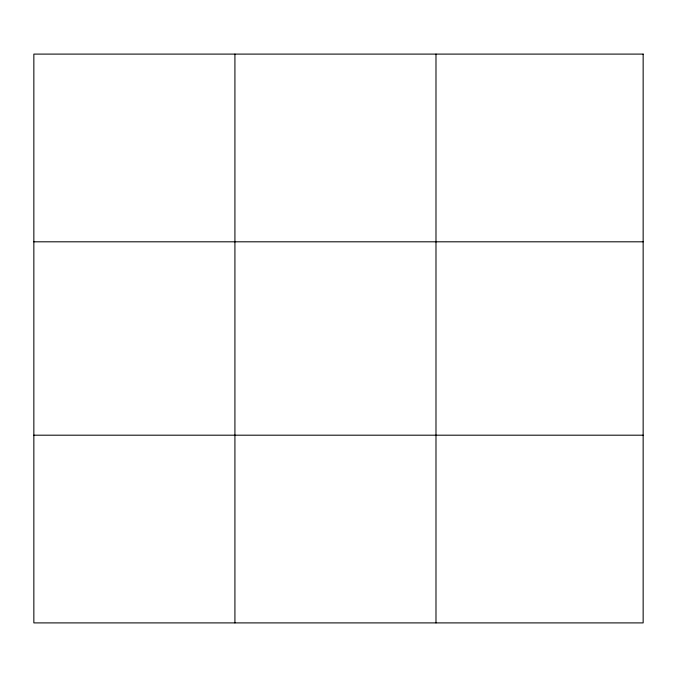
<?xml version="1.0" encoding="UTF-8"?>
<svg xmlns="http://www.w3.org/2000/svg" width="677" height="677" viewBox="0 0 677 677"><rect width="100%" height="100%" fill="white"/><g stroke="black" fill="none" stroke-linecap="round" stroke-linejoin="round"><path stroke-width="1.02" d="M234.919 54.101L234.919 622.899M435.988 54.101L435.988 622.899M33.85 241.807L643.15 241.807M33.85 435.193L643.15 435.193M643.15 54.101L643.15 622.899L33.85 622.899L33.85 54.101L643.15 54.101"/></g></svg>
